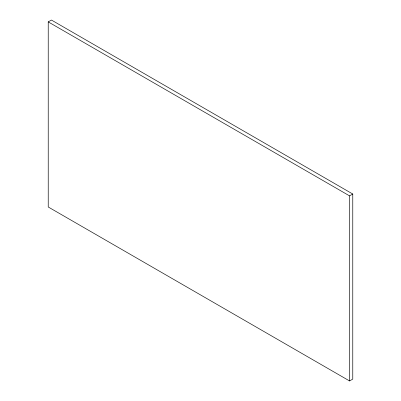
<?xml version="1.0" encoding="UTF-8"?>
<svg xmlns="http://www.w3.org/2000/svg" width="401" height="401" viewBox="0 0 401 401"><rect width="100%" height="100%" fill="white"/><g stroke="black" fill="none" stroke-linecap="round" stroke-linejoin="round"><path stroke-width="0.6" d="M48.23 21.9L51.438 20.05L352.77 194.019L352.77 379.1L349.562 380.95L48.23 206.981L48.23 21.9L349.562 195.873L352.77 194.019M349.562 195.873L349.562 380.95"/></g></svg>
